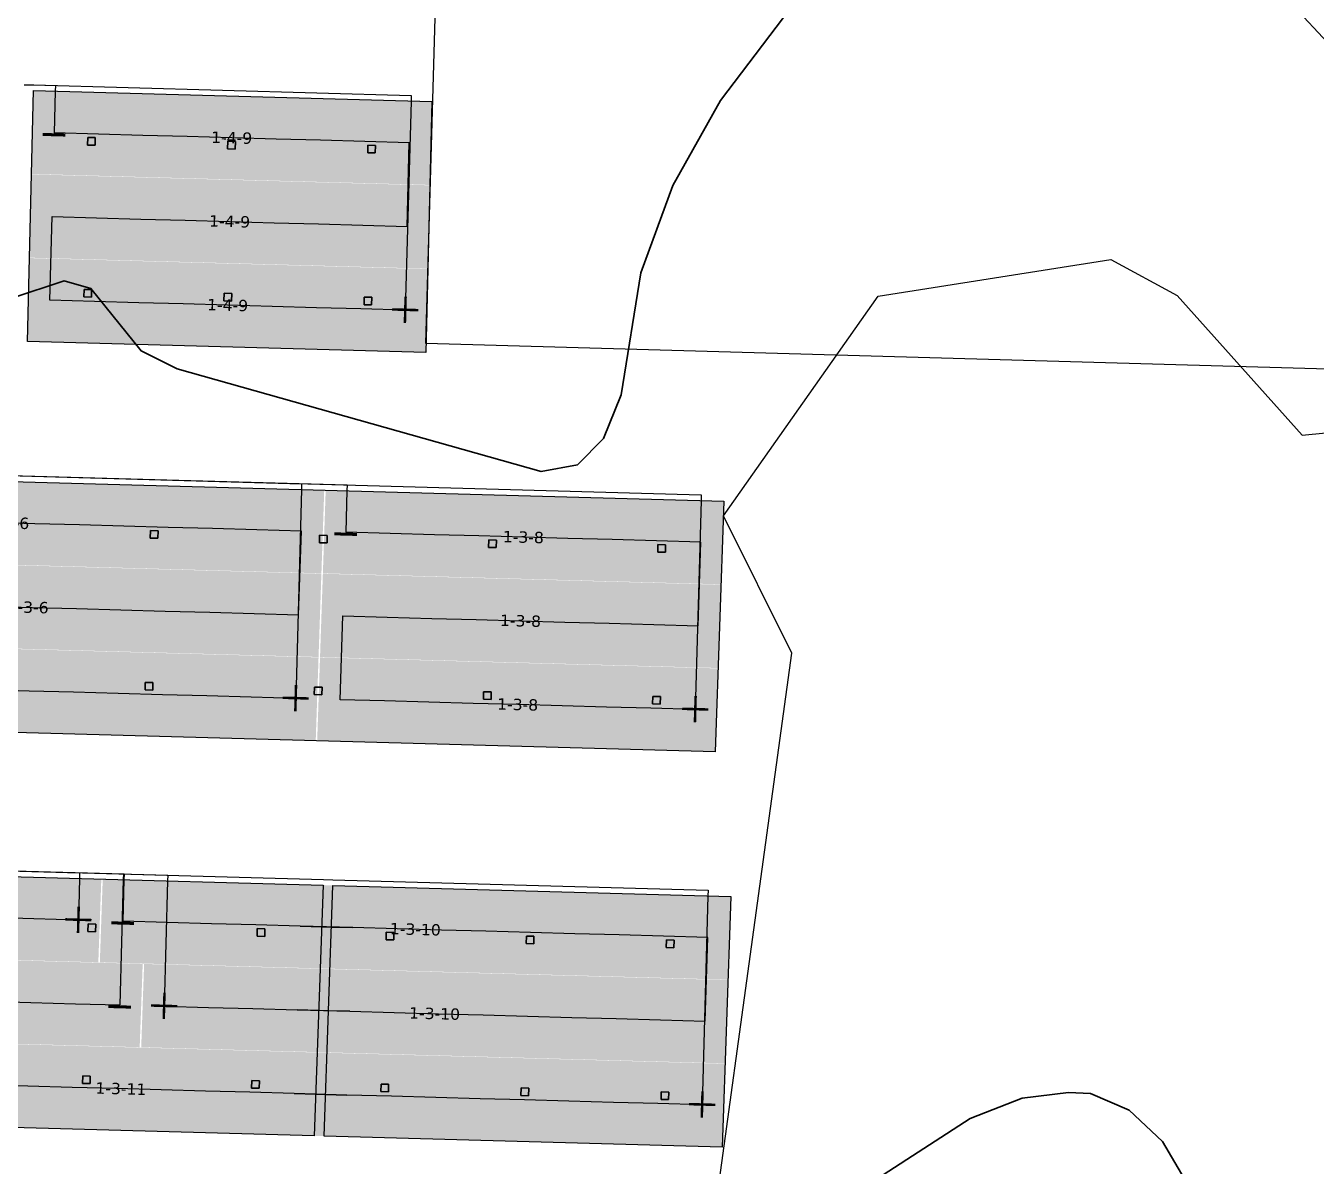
# Model space of a CAD drawing. Header units: metres. Extents: x 1477905 to 1478744, y 4202276 to 4202610.
# Drawn here: x 1478079.2 to 1478113.26, y 4202400.61 to 4202430.7 of the extents above; entities that cross this region are included whole.
import ezdxf

# ---------------------------------------------------------------- set-up
doc = ezdxf.new("R2010")
doc.units = ezdxf.units.M
doc.layers.add('Nouveau Terrain - CN - Courbes', color=22, linetype='Continuous', lineweight=0)
for name, color, linetype in [('PVcase DC Extensions', 170, 'Continuous'), ('PVcase Device Coloring', 7, 'Continuous'), ('PVcase Polarity Symbols', 7, 'Continuous'), ('PVcase Poles', 7, 'Continuous'), ('PVcase PV Modules (full frames)', 142, 'Continuous'), ('PVcase PV Modules (optimised)', 142, 'Continuous'), ('PVcase String Cables', 150, 'Continuous'), ('PVcase Stringing Numbers', 7, 'Continuous'), ('PVcase Strings', 92, 'Continuous')]:
    doc.layers.add(name, color=color, linetype=linetype)
doc.layers.add('PVcase Offsets', color=240, linetype='Continuous', plot=False)
doc.styles.get("Standard").update_dxf_attribs({"font": 'verdana.ttf'})
doc.styles.add('UBS-Style de texte', font='verdana.ttf')

# ---------------------------------------------------------------- blocks, each defined once
blk = doc.blocks.new('3P9@15DEG F FX ID2 PVBlock')
at = {"layer": 'PVcase PV Modules (optimised)', "color": 0}
blk.add_polyline3d([(0, 0, 1.773945735132677), (10.51400162759372, -0.2899892669678521, 1.773945735132681), (10.33147062642251, -6.907928142661405, 3.503197731902218e-15), (-0.182531001171211, -6.617938875693552, 0)], close=True, dxfattribs=at)
blk = doc.blocks.new('3P18@15DEG F FX ID2 PVBlock')
at = {"layer": 'PVcase PV Modules (optimised)', "color": 0}
blk.add_polyline3d([(0, 0, 1.773945735132677), (21.06698842950539, -0.5810537936249747, 1.773945735132684), (20.88445742833418, -7.198992669318526, 7.019385073192552e-15), (-0.182531001171211, -6.617938875693552, 0)], close=True, dxfattribs=at)

msp = doc.modelspace()

# ---------------------------------------------------------------- hatches: boundary and pattern name
at = {"layer": 'PVcase Device Coloring', "true_color": 0x18bf00, "transparency": 33554582}
for points in [[(1478079.40200078, 4202428.993416036), (1478079.348492184, 4202426.793676054), (1478089.861718439, 4202426.503708173), (1478089.915227034, 4202428.703448154)], [(1478079.348257292, 4202426.784019602), (1478079.294748696, 4202424.58427962), (1478089.807974951, 4202424.294311739), (1478089.861483546, 4202426.49405172)], [(1478079.294513803, 4202424.574623167), (1478079.241005208, 4202422.374883185), (1478089.754231463, 4202422.084915304), (1478089.807740058, 4202424.284655285)]]:
    msp.add_hatch(color=92, dxfattribs=at).paths.add_polyline_path(points, flags=0)
at = {"layer": 'PVcase Device Coloring', "true_color": 0x1eec00, "transparency": 33554582}
for points in [[(1478070.49209226, 4202418.910741718), (1478070.417332456, 4202416.711587871), (1478087.00051908, 4202416.254202919), (1478087.075278884, 4202418.453356765)], [(1478087.11425291, 4202418.452281814), (1478087.039493106, 4202416.253127968), (1478097.550488109, 4202415.963221626), (1478097.625247913, 4202418.162375472)], [(1478071.588602405, 4202416.669619854), (1478071.513842601, 4202414.470466007), (1478086.925431094, 4202414.045395193), (1478087.000190898, 4202416.244549039)], [(1478087.039164924, 4202416.243474088), (1478086.96440512, 4202414.044320242), (1478097.475400123, 4202413.7544139), (1478097.550159927, 4202415.953567746)], [(1478055.102260397, 4202414.913454965), (1478055.027500592, 4202412.714301119), (1478086.850343108, 4202411.836587466), (1478086.925102912, 4202414.035741312)], [(1478086.964076938, 4202414.034666361), (1478086.889317134, 4202411.835512515), (1478097.400312137, 4202411.545606174), (1478097.475071941, 4202413.74476002)], [(1478065.99353182, 4202408.606158717), (1478065.91422567, 4202406.407130264), (1478081.110837484, 4202405.987988774), (1478081.190143634, 4202408.187017227)], [(1478081.227506645, 4202408.185986707), (1478081.151236119, 4202405.986874528), (1478097.733931336, 4202405.52950313), (1478097.810201861, 4202407.728615309)], [(1478065.913877531, 4202406.397476934), (1478065.834571381, 4202404.198448481), (1478082.203150694, 4202403.746982667), (1478082.282456843, 4202405.94601112)], [(1478082.319819854, 4202405.9449806), (1478082.243549329, 4202403.745868421), (1478097.657325997, 4202403.320737255), (1478097.733596522, 4202405.519849434)], [(1478065.832620582, 4202404.188839355), (1478065.756350056, 4202401.989727177), (1478097.580720658, 4202401.111971378), (1478097.656991183, 4202403.311083557)]]:
    msp.add_hatch(color=3, dxfattribs=at).paths.add_polyline_path(points, flags=0)

# ---------------------------------------------------------------- linework, layer by layer
at = {"layer": 'Nouveau Terrain - CN - Courbes', "linetype": 'Continuous', "lineweight": 35}
for points in [[(1478078.824367723, 4202423.516406053, 81), (1478080.207088451, 4202423.977067111, 81), (1478080.915080081, 4202423.771288821, 81), (1478082.24007982, 4202422.124347439, 81), (1478083.1916784, 4202421.650971894, 81), (1478092.806295222, 4202418.943935838, 81), (1478093.758852568, 4202419.117276199, 81), (1478094.450086896, 4202419.812785664, 81), (1478094.912663583, 4202420.965193088, 81), (1478095.432537649, 4202424.187538235, 81), (1478096.278200877, 4202426.486447284, 81), (1478097.533947413, 4202428.731844072, 81), (1478099.199777257, 4202430.923728595, 81), (1478106.491443997, 4202439.230317779, 81), (1478108.065109956, 4202440.655689693, 81), (1478110.035366258, 4202441.330767407, 81), (1478113.060916472, 4202441.758529091, 81), (1478118.026277502, 4202441.852017677, 81)], [(1478072.759575653, 4202356.321380529, 80), (1478076.064746674, 4202380.308168492, 80), (1478076.405515939, 4202381.08313229, 80), (1478078.777487267, 4202383.337781845, 80), (1478083.669936653, 4202386.807678134, 80), (1478092.185811322, 4202392.114146891, 80), (1478097.056711035, 4202395.89032151, 80), (1478101.833551804, 4202400.381834346, 80), (1478104.129378942, 4202401.867545026, 80), (1478105.497170274, 4202402.403294289, 80), (1478106.725452952, 4202402.549279671, 80), (1478107.304717128, 4202402.524831392, 80), (1478108.323736828, 4202402.086170956, 80), (1478109.203247873, 4202401.257746642, 80), (1478113.089955006, 4202394.656081598, 80), (1478114.871404841, 4202391.113305584, 80)]]:
    msp.add_polyline3d(points, dxfattribs=at)
at = {"layer": 'PVcase DC Extensions'}
for points in [[(1478086.443827139, 4202406.94150618, 82.91870040268847), (1478087.010328053, 4202406.925881377, 82.90076774216172), (1478087.26175083, 4202406.918946825, 82.89392183923958), (1478087.828336592, 4202406.903319684, 82.87890960533815)], [(1478087.751731253, 4202404.694553808, 82.28693922818046), (1478087.185145491, 4202404.710180948, 82.30195146175454), (1478086.930673764, 4202404.717199596, 82.30888601417864), (1478086.36417285, 4202404.732824397, 82.32681867457893)], [(1478086.284518561, 4202402.524142615, 81.73493694672119), (1478086.851019475, 4202402.508517814, 81.71700428619555), (1478087.108540152, 4202402.501415073, 81.70998108451356), (1478087.675125913, 4202402.485787932, 81.6949688505645)]]:
    msp.add_polyline3d(points, dxfattribs=at)
at = {"layer": 'PVcase Offsets'}
msp.add_lwpolyline([(1478090.198081175, 4202437.668330153), (1478117.110553353, 4202436.901503992), (1478116.673129078, 4202421.549695151), (1478089.7606569, 4202422.316521311)], close=True, dxfattribs=at)
for points in [[(1478114.848808461, 4202428.89157272), (1478111.404099601, 4202432.578557471), (1478112.982184342, 4202435.04689908), (1478118.036706036, 4202434.71816761)], [(1478119.140016204, 4202388.646951248), (1478096.380217799, 4202392.049491156), (1478099.422250808, 4202414.145441581), (1478097.614544202, 4202417.774069561), (1478097.614544202, 4202417.774069561), (1478101.69537283, 4202423.568827), (1478107.839228885, 4202424.53780443), (1478109.593315654, 4202423.584218), (1478112.889210339, 4202419.90253344), (1478115.132061835, 4202420.11957525)]]:
    msp.add_lwpolyline(points, dxfattribs=at)
at = {"layer": 'PVcase Poles'}
for points in [[(1478080.8250586, 4202427.557635442, 80.23819557206343), (1478080.830572752, 4202427.757559414, 80.23819557206343), (1478080.830572752, 4202427.757559414, 83.44573677121254), (1478080.8250586, 4202427.557635442, 83.3921429801482), (1478080.8250586, 4202427.557635442, 80.23819557206343), (1478081.024982571, 4202427.55212129, 80.23819557206343), (1478081.024982571, 4202427.55212129, 83.39457205201802), (1478080.8250586, 4202427.557635442, 83.3921429801482), (1478081.024982571, 4202427.55212129, 83.39457205201802), (1478081.030496723, 4202427.752045262, 83.44816584308238), (1478081.030496723, 4202427.752045262, 80.23819557206343), (1478081.024982571, 4202427.55212129, 80.23819557206343), (1478081.030496723, 4202427.752045262, 80.23819557206343), (1478080.830572752, 4202427.757559414, 80.23819557206343), (1478081.030496723, 4202427.752045262, 80.23819557206343), (1478081.030496723, 4202427.752045262, 83.44816584308238), (1478080.830572752, 4202427.757559414, 83.44573677121254)], [(1478084.524378848, 4202427.45560358, 80.37247169342936), (1478084.529893, 4202427.655527552, 80.37247169342936), (1478084.529893, 4202427.655527552, 83.49068343177153), (1478084.524378848, 4202427.45560358, 83.43708964070719), (1478084.524378848, 4202427.45560358, 80.37247169342936), (1478084.724302819, 4202427.450089428, 80.37247169342936), (1478084.724302819, 4202427.450089428, 83.43951871257701), (1478084.524378848, 4202427.45560358, 83.43708964070719), (1478084.724302819, 4202427.450089428, 83.43951871257701), (1478084.729816971, 4202427.650013399, 83.49311250364137), (1478084.729816971, 4202427.650013399, 80.37247169342936), (1478084.724302819, 4202427.450089428, 80.37247169342936), (1478084.729816971, 4202427.650013399, 80.37247169342936), (1478084.529893, 4202427.655527552, 80.37247169342936), (1478084.729816971, 4202427.650013399, 80.37247169342936), (1478084.729816971, 4202427.650013399, 83.49311250364137), (1478084.529893, 4202427.655527552, 83.49068343177153)], [(1478088.223699096, 4202427.353571718, 80.5332033048444), (1478088.229213248, 4202427.553495689, 80.5332033048444), (1478088.229213248, 4202427.553495689, 83.53563009232597), (1478088.223699096, 4202427.353571718, 83.48203630126163), (1478088.223699096, 4202427.353571718, 80.5332033048444), (1478088.423623067, 4202427.348057565, 80.5332033048444), (1478088.423623067, 4202427.348057565, 83.48446537313147), (1478088.223699096, 4202427.353571718, 83.48203630126163), (1478088.423623067, 4202427.348057565, 83.48446537313147), (1478088.429137219, 4202427.547981537, 83.53805916419581), (1478088.429137219, 4202427.547981537, 80.5332033048444), (1478088.423623067, 4202427.348057565, 80.5332033048444), (1478088.429137219, 4202427.547981537, 80.5332033048444), (1478088.229213248, 4202427.553495689, 80.5332033048444), (1478088.429137219, 4202427.547981537, 80.5332033048444), (1478088.429137219, 4202427.547981537, 83.53805916419581), (1478088.229213248, 4202427.553495689, 83.53563009232597)], [(1478080.727519507, 4202423.547800347, 80.0100343547568), (1478080.733033659, 4202423.747724319, 80.0100343547568), (1478080.733033659, 4202423.747724319, 82.37107181917713), (1478080.727519507, 4202423.547800347, 82.31747802811279), (1478080.727519507, 4202423.547800347, 80.0100343547568), (1478080.927443478, 4202423.542286195, 80.0100343547568), (1478080.927443478, 4202423.542286195, 82.31990709998261), (1478080.727519507, 4202423.547800347, 82.31747802811279), (1478080.927443478, 4202423.542286195, 82.31990709998261), (1478080.93295763, 4202423.742210167, 82.37350089104696), (1478080.93295763, 4202423.742210167, 80.0100343547568), (1478080.927443478, 4202423.542286195, 80.0100343547568), (1478080.93295763, 4202423.742210167, 80.0100343547568), (1478080.733033659, 4202423.747724319, 80.0100343547568), (1478080.93295763, 4202423.742210167, 80.0100343547568), (1478080.93295763, 4202423.742210167, 82.37350089104696), (1478080.733033659, 4202423.747724319, 82.37107181917713)], [(1478084.426839755, 4202423.445768485, 80.14019033411286), (1478084.432353907, 4202423.645692457, 80.14019033411286), (1478084.432353907, 4202423.645692457, 82.41601847973612), (1478084.426839755, 4202423.445768485, 82.36242468867178), (1478084.426839755, 4202423.445768485, 80.14019033411286), (1478084.626763726, 4202423.440254332, 80.14019033411286), (1478084.626763726, 4202423.440254332, 82.3648537605416), (1478084.426839755, 4202423.445768485, 82.36242468867178), (1478084.626763726, 4202423.440254332, 82.3648537605416), (1478084.632277878, 4202423.640178304, 82.41844755160595), (1478084.632277878, 4202423.640178304, 80.14019033411286), (1478084.626763726, 4202423.440254332, 80.14019033411286), (1478084.632277878, 4202423.640178304, 80.14019033411286), (1478084.432353907, 4202423.645692457, 80.14019033411286), (1478084.632277878, 4202423.640178304, 80.14019033411286), (1478084.632277878, 4202423.640178304, 82.41844755160595), (1478084.432353907, 4202423.645692457, 82.41601847973612)], [(1478088.126160003, 4202423.343736622, 80.25024846974486), (1478088.131674155, 4202423.543660594, 80.25024846974486), (1478088.131674155, 4202423.543660594, 82.46096514029057), (1478088.126160003, 4202423.343736622, 82.40737134922622), (1478088.126160003, 4202423.343736622, 80.25024846974486), (1478088.326083974, 4202423.33822247, 80.25024846974486), (1478088.326083974, 4202423.33822247, 82.40980042109605), (1478088.126160003, 4202423.343736622, 82.40737134922622), (1478088.326083974, 4202423.33822247, 82.40980042109605), (1478088.331598126, 4202423.538146442, 82.4633942121604), (1478088.331598126, 4202423.538146442, 80.25024846974486), (1478088.326083974, 4202423.33822247, 80.25024846974486), (1478088.331598126, 4202423.538146442, 80.25024846974486), (1478088.131674155, 4202423.543660594, 80.25024846974486), (1478088.331598126, 4202423.538146442, 80.25024846974486), (1478088.331598126, 4202423.538146442, 82.4633942121604), (1478088.131674155, 4202423.543660594, 82.46096514029057)], [(1478082.482490126, 4202417.183500718, 79.94099136880924), (1478082.488004278, 4202417.38342469, 79.94099136880924), (1478082.488004278, 4202417.38342469, 83.25630995305607), (1478082.482490126, 4202417.183500718, 83.20270478521695), (1478082.482490126, 4202417.183500718, 79.94099136880924), (1478082.682414097, 4202417.177986566, 79.94099136880924), (1478082.682414097, 4202417.177986566, 83.19792075660013), (1478082.482490126, 4202417.183500718, 83.20270478521695), (1478082.682414097, 4202417.177986566, 83.19792075660013), (1478082.687928249, 4202417.377910538, 83.25152592443926), (1478082.687928249, 4202417.377910538, 79.94099136880924), (1478082.682414097, 4202417.177986566, 79.94099136880924), (1478082.687928249, 4202417.377910538, 79.94099136880924), (1478082.488004278, 4202417.38342469, 79.94099136880924), (1478082.687928249, 4202417.377910538, 79.94099136880924), (1478082.687928249, 4202417.377910538, 83.25152592443926), (1478082.488004278, 4202417.38342469, 83.25630995305607)], [(1478086.948513768, 4202417.06032222, 79.85435897429747), (1478086.95402792, 4202417.260246192, 79.85435897429747), (1478086.95402792, 4202417.260246192, 83.14944140330198), (1478086.948513768, 4202417.06032222, 83.09583623546285), (1478086.948513768, 4202417.06032222, 79.85435897429747), (1478087.148437738, 4202417.054808068, 79.85435897429747), (1478087.148437738, 4202417.054808068, 83.09105220684603), (1478086.948513768, 4202417.06032222, 83.09583623546285), (1478087.148437738, 4202417.054808068, 83.09105220684603), (1478087.153951891, 4202417.25473204, 83.14465737468515), (1478087.153951891, 4202417.25473204, 79.85435897429747), (1478087.148437738, 4202417.054808068, 79.85435897429747), (1478087.153951891, 4202417.25473204, 79.85435897429747), (1478086.95402792, 4202417.260246192, 79.85435897429747), (1478087.153951891, 4202417.25473204, 79.85435897429747), (1478087.153951891, 4202417.25473204, 83.14465737468515), (1478086.95402792, 4202417.260246192, 83.14944140330198)], [(1478091.41453741, 4202416.937143723, 79.8214484143682), (1478091.420051562, 4202417.137067695, 79.8214484143682), (1478091.420051562, 4202417.137067695, 83.04257285379417), (1478091.41453741, 4202416.937143723, 82.98896768595505), (1478091.41453741, 4202416.937143723, 79.8214484143682), (1478091.614461381, 4202416.931629571, 79.8214484143682), (1478091.614461381, 4202416.931629571, 82.98418365733822), (1478091.41453741, 4202416.937143723, 82.98896768595505), (1478091.614461381, 4202416.931629571, 82.98418365733822), (1478091.619975533, 4202417.131553543, 83.03778882517734), (1478091.619975533, 4202417.131553543, 79.8214484143682), (1478091.614461381, 4202416.931629571, 79.8214484143682), (1478091.619975533, 4202417.131553543, 79.8214484143682), (1478091.420051562, 4202417.137067695, 79.8214484143682), (1478091.619975533, 4202417.131553543, 79.8214484143682), (1478091.619975533, 4202417.131553543, 83.03778882517734), (1478091.420051562, 4202417.137067695, 83.04257285379417)], [(1478095.880561052, 4202416.813965226, 79.74179183246403), (1478095.886075204, 4202417.013889197, 79.74179183246403), (1478095.886075204, 4202417.013889197, 82.93570430403622), (1478095.880561052, 4202416.813965226, 82.8820991361971), (1478095.880561052, 4202416.813965226, 79.74179183246403), (1478096.080485023, 4202416.808451073, 79.74179183246403), (1478096.080485023, 4202416.808451073, 82.87731510758027), (1478095.880561052, 4202416.813965226, 82.8820991361971), (1478096.080485023, 4202416.808451073, 82.87731510758027), (1478096.085999175, 4202417.008375045, 82.93092027541941), (1478096.085999175, 4202417.008375045, 79.74179183246403), (1478096.080485023, 4202416.808451073, 79.74179183246403), (1478096.085999175, 4202417.008375045, 79.74179183246403), (1478095.886075204, 4202417.013889197, 79.74179183246403), (1478096.085999175, 4202417.008375045, 79.74179183246403), (1478096.085999175, 4202417.008375045, 82.93092027541941), (1478095.886075204, 4202417.013889197, 82.93570430403622)], [(1478082.346212889, 4202413.17473407, 79.82700095533932), (1478082.351727041, 4202413.374658042, 79.82700095533932), (1478082.351727041, 4202413.374658042, 82.18187308034473), (1478082.346212889, 4202413.17473407, 82.1282679125056), (1478082.346212889, 4202413.17473407, 79.82700095533932), (1478082.546136859, 4202413.169219918, 79.82700095533932), (1478082.546136859, 4202413.169219918, 82.12348388388878), (1478082.346212889, 4202413.17473407, 82.1282679125056), (1478082.546136859, 4202413.169219918, 82.12348388388878), (1478082.551651012, 4202413.369143889, 82.1770890517279), (1478082.551651012, 4202413.369143889, 79.82700095533932), (1478082.546136859, 4202413.169219918, 79.82700095533932), (1478082.551651012, 4202413.369143889, 79.82700095533932), (1478082.351727041, 4202413.374658042, 79.82700095533932), (1478082.551651012, 4202413.369143889, 79.82700095533932), (1478082.551651012, 4202413.369143889, 82.1770890517279), (1478082.351727041, 4202413.374658042, 82.18187308034473)], [(1478086.812236531, 4202413.051555572, 79.73196351224158), (1478086.817750683, 4202413.251479544, 79.73196351224158), (1478086.817750683, 4202413.251479544, 82.07500453058678), (1478086.812236531, 4202413.051555572, 82.02139936274766), (1478086.812236531, 4202413.051555572, 79.73196351224158), (1478087.012160501, 4202413.04604142, 79.73196351224158), (1478087.012160501, 4202413.04604142, 82.01661533413083), (1478086.812236531, 4202413.051555572, 82.02139936274766), (1478087.012160501, 4202413.04604142, 82.01661533413083), (1478087.017674654, 4202413.245965391, 82.07022050196997), (1478087.017674654, 4202413.245965391, 79.73196351224158), (1478087.012160501, 4202413.04604142, 79.73196351224158), (1478087.017674654, 4202413.245965391, 79.73196351224158), (1478086.817750683, 4202413.251479544, 79.73196351224158), (1478087.017674654, 4202413.245965391, 79.73196351224158), (1478087.017674654, 4202413.245965391, 82.07022050196997), (1478086.817750683, 4202413.251479544, 82.07500453058678)], [(1478091.278260173, 4202412.928377075, 79.63692606915653), (1478091.283774325, 4202413.128301047, 79.63692606915653), (1478091.283774325, 4202413.128301047, 81.96813598108282), (1478091.278260173, 4202412.928377075, 81.91453081324369), (1478091.278260173, 4202412.928377075, 79.63692606915653), (1478091.478184143, 4202412.922862923, 79.63692606915653), (1478091.478184143, 4202412.922862923, 81.90974678462688), (1478091.278260173, 4202412.928377075, 81.91453081324369), (1478091.478184143, 4202412.922862923, 81.90974678462688), (1478091.483698296, 4202413.122786894, 81.963351952466), (1478091.483698296, 4202413.122786894, 79.63692606915653), (1478091.478184143, 4202412.922862923, 79.63692606915653), (1478091.483698296, 4202413.122786894, 79.63692606915653), (1478091.283774325, 4202413.128301047, 79.63692606915653), (1478091.483698296, 4202413.122786894, 79.63692606915653), (1478091.483698296, 4202413.122786894, 81.963351952466), (1478091.283774325, 4202413.128301047, 81.96813598108282)], [(1478095.744283815, 4202412.805198577, 79.52240573704078), (1478095.749797967, 4202413.005122549, 79.52240573704078), (1478095.749797967, 4202413.005122549, 81.86126743132102), (1478095.744283815, 4202412.805198577, 81.8076622634819), (1478095.744283815, 4202412.805198577, 79.52240573704078), (1478095.944207786, 4202412.799684425, 79.52240573704078), (1478095.944207786, 4202412.799684425, 81.80287823486508), (1478095.744283815, 4202412.805198577, 81.8076622634819), (1478095.944207786, 4202412.799684425, 81.80287823486508), (1478095.949721938, 4202412.999608397, 81.85648340270421), (1478095.949721938, 4202412.999608397, 79.52240573704078), (1478095.944207786, 4202412.799684425, 79.52240573704078), (1478095.949721938, 4202412.999608397, 79.52240573704078), (1478095.749797967, 4202413.005122549, 79.52240573704078), (1478095.949721938, 4202412.999608397, 79.52240573704078), (1478095.949721938, 4202412.999608397, 81.85648340270421), (1478095.749797967, 4202413.005122549, 81.86126743132102)], [(1478080.837892773, 4202406.800201857, 79.74137931691469), (1478080.843406925, 4202407.000125829, 79.74137931691469), (1478080.843406925, 4202407.000125829, 83.07021362421482), (1478080.837892773, 4202406.800201857, 83.01659696286637), (1478080.837892773, 4202406.800201857, 79.74137931691469), (1478081.037816744, 4202406.794687705, 79.74137931691469), (1478081.037816744, 4202406.794687705, 83.01026834348806), (1478080.837892773, 4202406.800201857, 83.01659696286637), (1478081.037816744, 4202406.794687705, 83.01026834348806), (1478081.043330896, 4202406.994611677, 83.06388500483651), (1478081.043330896, 4202406.994611677, 79.74137931691469), (1478081.037816744, 4202406.794687705, 79.74137931691469), (1478081.043330896, 4202406.994611677, 79.74137931691469), (1478080.843406925, 4202407.000125829, 79.74137931691469), (1478081.043330896, 4202406.994611677, 79.74137931691469), (1478081.043330896, 4202406.994611677, 83.06388500483651), (1478080.843406925, 4202407.000125829, 83.07021362421482)], [(1478085.302959058, 4202406.677049765, 79.61955916263061), (1478085.30847321, 4202406.876973737, 79.61955916263061), (1478085.30847321, 4202406.876973737, 82.92887136904532), (1478085.302959058, 4202406.677049765, 82.87525470769688), (1478085.302959058, 4202406.677049765, 79.61955916263061), (1478085.502883029, 4202406.671535613, 79.61955916263061), (1478085.502883029, 4202406.671535613, 82.86892608831857), (1478085.302959058, 4202406.677049765, 82.87525470769688), (1478085.502883029, 4202406.671535613, 82.86892608831857), (1478085.508397181, 4202406.871459585, 82.92254274966702), (1478085.508397181, 4202406.871459585, 79.61955916263061), (1478085.502883029, 4202406.671535613, 79.61955916263061), (1478085.508397181, 4202406.871459585, 79.61955916263061), (1478085.30847321, 4202406.876973737, 79.61955916263061), (1478085.508397181, 4202406.871459585, 79.61955916263061), (1478085.508397181, 4202406.871459585, 82.92254274966702), (1478085.30847321, 4202406.876973737, 82.92887136904532)], [(1478088.709106255, 4202406.583103981, 79.52662943872159), (1478088.714620407, 4202406.783027953, 79.52662943872159), (1478088.714620407, 4202406.783027953, 82.82967532881784), (1478088.709106255, 4202406.583103981, 82.77606669671674), (1478088.709106255, 4202406.583103981, 79.52662943872159), (1478088.909030226, 4202406.577589829, 79.52662943872159), (1478088.909030226, 4202406.577589829, 82.77076951906432), (1478088.709106255, 4202406.583103981, 82.77606669671674), (1478088.909030226, 4202406.577589829, 82.77076951906432), (1478088.914544378, 4202406.7775138, 82.82437815116543), (1478088.914544378, 4202406.7775138, 79.52662943872159), (1478088.909030226, 4202406.577589829, 79.52662943872159), (1478088.914544378, 4202406.7775138, 79.52662943872159), (1478088.714620407, 4202406.783027953, 79.52662943872159), (1478088.914544378, 4202406.7775138, 79.52662943872159), (1478088.914544378, 4202406.7775138, 82.82437815116543), (1478088.714620407, 4202406.783027953, 82.82967532881784)], [(1478092.407402382, 4202406.481100365, 79.42572903185652), (1478092.412916534, 4202406.681024336, 79.42572903185652), (1478092.412916534, 4202406.681024336, 82.73168542071244), (1478092.407402382, 4202406.481100365, 82.67807678861132), (1478092.407402382, 4202406.481100365, 79.42572903185652), (1478092.607326352, 4202406.475586212, 79.42572903185652), (1478092.607326352, 4202406.475586212, 82.67277961095891), (1478092.407402382, 4202406.481100365, 82.67807678861132), (1478092.607326352, 4202406.475586212, 82.67277961095891), (1478092.612840505, 4202406.675510184, 82.72638824306001), (1478092.612840505, 4202406.675510184, 79.42572903185652), (1478092.607326352, 4202406.475586212, 79.42572903185652), (1478092.612840505, 4202406.675510184, 79.42572903185652), (1478092.412916534, 4202406.681024336, 79.42572903185652), (1478092.612840505, 4202406.675510184, 79.42572903185652), (1478092.612840505, 4202406.675510184, 82.72638824306001), (1478092.412916534, 4202406.681024336, 82.73168542071244)], [(1478096.105698508, 4202406.379096749, 79.3293285916003), (1478096.111212661, 4202406.579020721, 79.3293285916003), (1478096.111212661, 4202406.579020721, 82.63369551285723), (1478096.105698508, 4202406.379096749, 82.58008688075613), (1478096.105698508, 4202406.379096749, 79.3293285916003), (1478096.305622479, 4202406.373582597, 79.3293285916003), (1478096.305622479, 4202406.373582597, 82.5747897031037), (1478096.105698508, 4202406.379096749, 82.58008688075613), (1478096.305622479, 4202406.373582597, 82.5747897031037), (1478096.311136631, 4202406.573506569, 82.62839833520482), (1478096.311136631, 4202406.573506569, 79.3293285916003), (1478096.305622479, 4202406.373582597, 79.3293285916003), (1478096.311136631, 4202406.573506569, 79.3293285916003), (1478096.111212661, 4202406.579020721, 79.3293285916003), (1478096.311136631, 4202406.573506569, 79.3293285916003), (1478096.311136631, 4202406.573506569, 82.62839833520482), (1478096.111212661, 4202406.579020721, 82.63369551285723)], [(1478080.693328149, 4202402.791663785, 79.62565841098383), (1478080.698842301, 4202402.991587757, 79.62565841098383), (1478080.698842301, 4202402.991587757, 81.99600707264025), (1478080.693328149, 4202402.791663785, 81.94239041129181), (1478080.693328149, 4202402.791663785, 79.62565841098383), (1478080.89325212, 4202402.786149633, 79.62565841098383), (1478080.89325212, 4202402.786149633, 81.93606179191349), (1478080.693328149, 4202402.791663785, 81.94239041129181), (1478080.89325212, 4202402.786149633, 81.93606179191349), (1478080.898766272, 4202402.986073605, 81.98967845326193), (1478080.898766272, 4202402.986073605, 79.62565841098383), (1478080.89325212, 4202402.786149633, 79.62565841098383), (1478080.898766272, 4202402.986073605, 79.62565841098383), (1478080.698842301, 4202402.991587757, 79.62565841098383), (1478080.898766272, 4202402.986073605, 79.62565841098383), (1478080.898766272, 4202402.986073605, 81.98967845326193), (1478080.698842301, 4202402.991587757, 81.99600707264025)], [(1478085.158394434, 4202402.668511693, 79.50383825668742), (1478085.163908587, 4202402.868435665, 79.50383825668742), (1478085.163908587, 4202402.868435665, 81.85466481745948), (1478085.158394434, 4202402.668511693, 81.80104815611102), (1478085.158394434, 4202402.668511693, 79.50383825668742), (1478085.358318405, 4202402.662997541, 79.50383825668742), (1478085.358318405, 4202402.662997541, 81.79471953673271), (1478085.158394434, 4202402.668511693, 81.80104815611102), (1478085.358318405, 4202402.662997541, 81.79471953673271), (1478085.363832558, 4202402.862921513, 81.84833619808116), (1478085.363832558, 4202402.862921513, 79.50383825668742), (1478085.358318405, 4202402.662997541, 79.50383825668742), (1478085.363832558, 4202402.862921513, 79.50383825668742), (1478085.163908587, 4202402.868435665, 79.50383825668742), (1478085.363832558, 4202402.862921513, 79.50383825668742), (1478085.363832558, 4202402.862921513, 81.84833619808116), (1478085.163908587, 4202402.868435665, 81.85466481745948)], [(1478088.570075173, 4202402.574413287, 79.41075756146174), (1478088.575589325, 4202402.774337258, 79.41075756146174), (1478088.575589325, 4202402.774337258, 81.75530788737261), (1478088.570075173, 4202402.574413287, 81.7016992552715), (1478088.570075173, 4202402.574413287, 79.41075756146174), (1478088.769999144, 4202402.568899134, 79.41075756146174), (1478088.769999144, 4202402.568899134, 81.69640207761908), (1478088.570075173, 4202402.574413287, 81.7016992552715), (1478088.769999144, 4202402.568899134, 81.69640207761908), (1478088.775513296, 4202402.768823106, 81.7500107097202), (1478088.775513296, 4202402.768823106, 79.41075756146174), (1478088.769999144, 4202402.568899134, 79.41075756146174), (1478088.775513296, 4202402.768823106, 79.41075756146174), (1478088.575589325, 4202402.774337258, 79.41075756146174), (1478088.775513296, 4202402.768823106, 79.41075756146174), (1478088.775513296, 4202402.768823106, 81.7500107097202), (1478088.575589325, 4202402.774337258, 81.75530788737261)], [(1478092.2683713, 4202402.472409671, 79.30985715462444), (1478092.273885452, 4202402.672333643, 79.30985715462444), (1478092.273885452, 4202402.672333643, 81.65731797951742), (1478092.2683713, 4202402.472409671, 81.60370934741631), (1478092.2683713, 4202402.472409671, 79.30985715462444), (1478092.46829527, 4202402.466895519, 79.30985715462444), (1478092.46829527, 4202402.466895519, 81.59841216976389), (1478092.2683713, 4202402.472409671, 81.60370934741631), (1478092.46829527, 4202402.466895519, 81.59841216976389), (1478092.473809423, 4202402.66681949, 81.652020801865), (1478092.473809423, 4202402.66681949, 79.30985715462444), (1478092.46829527, 4202402.466895519, 79.30985715462444), (1478092.473809423, 4202402.66681949, 79.30985715462444), (1478092.273885452, 4202402.672333643, 79.30985715462444), (1478092.473809423, 4202402.66681949, 79.30985715462444), (1478092.473809423, 4202402.66681949, 81.652020801865), (1478092.273885452, 4202402.672333643, 81.65731797951742)], [(1478095.966667426, 4202402.370406055, 79.2162471166132), (1478095.972181579, 4202402.570330027, 79.2162471166132), (1478095.972181579, 4202402.570330027, 81.559328071412), (1478095.966667426, 4202402.370406055, 81.5057194393109), (1478095.966667426, 4202402.370406055, 79.2162471166132), (1478096.166591397, 4202402.364891903, 79.2162471166132), (1478096.166591397, 4202402.364891903, 81.50042226165847), (1478095.966667426, 4202402.370406055, 81.5057194393109), (1478096.166591397, 4202402.364891903, 81.50042226165847), (1478096.172105549, 4202402.564815874, 81.55403089375959), (1478096.172105549, 4202402.564815874, 79.2162471166132), (1478096.166591397, 4202402.364891903, 79.2162471166132), (1478096.172105549, 4202402.564815874, 79.2162471166132), (1478095.972181579, 4202402.570330027, 79.2162471166132), (1478096.172105549, 4202402.564815874, 79.2162471166132), (1478096.172105549, 4202402.564815874, 81.55403089375959), (1478095.972181579, 4202402.570330027, 81.559328071412)]]:
    msp.add_polyline3d(points, dxfattribs=at)
at = {"layer": 'PVcase String Cables'}
for points in [[(1478037.195410902, 4202430.307583422, 84.62681235578178), (1478057.834999726, 4202429.73831785, 84.26303790116637), (1478058.096186516, 4202429.731113994, 84.25641410652175), (1478070.096960654, 4202429.400117693, 83.97016616530111), (1478070.096960654, 4202429.400117693, 80.45913018319602), (1478070.503826369, 4202426.806790651, 80.40536453208283), (1478070.910692085, 4202424.213463609, 80.37458157593808), (1478071.3175578, 4202421.620136567, 80.33833638479217), (1478071.724423515, 4202419.026809526, 80.30355624407568), (1478071.724423515, 4202419.026809526, 83.83927892767538), (1478076.319515022, 4202418.900071177, 83.72472046618347), (1478076.569380263, 4202418.893179582, 83.71940803755211), (1478097.027403214, 4202418.328921818, 83.22986310532552), (1478097.0232676, 4202418.178978842, 83.22984011489555), (1478096.871069661, 4202412.660811248, 81.75026616703495)], [(1478037.195410902, 4202430.307583422, 84.62681235578178), (1478057.834999726, 4202429.73831785, 84.26303790116637), (1478058.096186516, 4202429.731113994, 84.25641410652175), (1478070.096960654, 4202429.400117693, 83.97016616530111), (1478070.096960654, 4202429.400117693, 80.45913018319602), (1478070.503826369, 4202426.806790651, 80.40536453208283), (1478070.910692085, 4202424.21346361, 80.37458157594686), (1478071.3175578, 4202421.620136568, 80.33833638480077), (1478071.724423515, 4202419.026809527, 80.30355624408409), (1478071.724423515, 4202419.026809527, 83.83927892767618), (1478076.319515022, 4202418.900071177, 83.72472046618347), (1478076.569380263, 4202418.893179582, 83.71940803754654), (1478087.677964062, 4202418.586790998, 83.45358807459819), (1478087.673828448, 4202418.436848024, 83.45356508417048), (1478087.643495386, 4202417.337076739, 83.15868586681796)], [(1478037.195410902, 4202430.307583422, 84.62681235578178), (1478057.834999726, 4202429.73831785, 84.26303790116637), (1478058.096186516, 4202429.731113994, 84.25641410652175), (1478070.096960654, 4202429.400117693, 83.97016616530111), (1478070.096960654, 4202429.400117693, 80.45913018319602), (1478070.503826369, 4202426.806790651, 80.40536453208283), (1478070.910692085, 4202424.21346361, 80.37458157594686), (1478071.3175578, 4202421.620136568, 80.33833638479578), (1478071.724423516, 4202419.026809527, 80.3035562440792), (1478071.724423516, 4202419.026809527, 83.83927892767036), (1478076.319515022, 4202418.900071176, 83.72472046618269), (1478076.569380263, 4202418.893179582, 83.71940803755211), (1478086.477434185, 4202418.619903106, 83.48231584162639), (1478086.473298571, 4202418.469960134, 83.4822928512002), (1478086.321100633, 4202412.951792541, 82.00271890332817)], [(1478037.195410902, 4202430.307583422, 84.62681235578178), (1478057.834999726, 4202429.738317851, 84.2630379011669), (1478058.096186516, 4202429.731113994, 84.2564141065225), (1478070.096960653, 4202429.400117693, 83.97016616530742), (1478070.096960653, 4202429.400117693, 80.45913018322143), (1478070.505800702, 4202426.794206423, 80.40522135209706), (1478070.914640751, 4202424.188295152, 80.37425780099109), (1478071.323480799, 4202421.582383881, 80.33786063993428), (1478071.732320848, 4202418.976472611, 80.30293564212072), (1478072.141160897, 4202416.37056134, 80.2697078348545), (1478072.550000945, 4202413.764650069, 80.2385277956706), (1478072.958840994, 4202411.158738798, 80.20831734043651), (1478073.367681043, 4202408.552827528, 80.1621545010074), (1478073.367681043, 4202408.552827528, 83.62870128842684), (1478080.618458321, 4202408.352842058, 83.39917698857545), (1478080.614322707, 4202408.202899083, 83.39913676465765), (1478080.583989645, 4202407.103127801, 83.10419432261571)], [(1478037.195410902, 4202430.307583422, 84.62681235578178), (1478057.834999726, 4202429.738317851, 84.2630379011669), (1478058.096186516, 4202429.731113994, 84.2564141065225), (1478070.096960653, 4202429.400117693, 83.97016616530742), (1478070.096960653, 4202429.400117693, 80.45913018322143), (1478070.505800702, 4202426.794206423, 80.40522135209706), (1478070.914640751, 4202424.188295152, 80.37425780099618), (1478071.323480799, 4202421.582383881, 80.33786063993927), (1478071.732320848, 4202418.976472611, 80.30293564212072), (1478072.141160897, 4202416.370561341, 80.26970783486227), (1478072.550000945, 4202413.76465007, 80.23852779567825), (1478072.958840994, 4202411.158738799, 80.20831734044827), (1478073.367681042, 4202408.552827529, 80.16215450102978), (1478073.367681042, 4202408.552827529, 83.62870128843527), (1478081.771703969, 4202408.321034106, 83.36267084727292), (1478081.767568355, 4202408.171091132, 83.36263062335507), (1478081.676302855, 4202404.862121694, 82.47521381031794)], [(1478037.195410902, 4202430.307583422, 84.62681235578178), (1478057.834999726, 4202429.738317851, 84.2630379011669), (1478058.096186516, 4202429.731113994, 84.2564141065225), (1478070.096960653, 4202429.400117693, 83.97016616530742), (1478070.096960653, 4202429.400117693, 80.45913018322143), (1478070.505800702, 4202426.794206423, 80.40522135209706), (1478070.914640751, 4202424.188295152, 80.37425780099618), (1478071.323480799, 4202421.582383881, 80.33786063993927), (1478071.732320848, 4202418.976472611, 80.30293564212072), (1478072.141160897, 4202416.370561341, 80.26970783486227), (1478072.550000945, 4202413.76465007, 80.23852779567825), (1478072.958840994, 4202411.158738799, 80.20831734044827), (1478073.367681042, 4202408.552827529, 80.16215450102978), (1478073.367681042, 4202408.552827529, 83.62870128843527), (1478082.943671468, 4202408.288709783, 83.32557206334266), (1478082.939535854, 4202408.138766808, 83.3255318394238), (1478082.848270353, 4202404.829797369, 82.43811502638667)], [(1478037.195410902, 4202430.307583422, 84.62681235578178), (1478057.834999726, 4202429.738317851, 84.2630379011669), (1478058.096186516, 4202429.731113994, 84.2564141065225), (1478070.096960653, 4202429.400117693, 83.97016616530742), (1478070.096960653, 4202429.400117693, 80.45913018322143), (1478070.505800702, 4202426.794206423, 80.40522135209706), (1478070.914640751, 4202424.188295152, 80.37425780099618), (1478071.323480799, 4202421.582383881, 80.33786063993927), (1478071.732320848, 4202418.976472611, 80.30293564212563), (1478072.141160896, 4202416.370561339, 80.26970783485159), (1478072.550000945, 4202413.764650068, 80.23852779566776), (1478072.958840993, 4202411.158738798, 80.20831734043831), (1478073.367681042, 4202408.552827527, 80.16215450101087), (1478073.367681042, 4202408.552827527, 83.6287012884405), (1478081.79042582, 4202408.320517735, 83.36207820463767), (1478081.786290206, 4202408.17057476, 83.36203798071982), (1478081.755957144, 4202407.070803476, 83.06709553846898)], [(1478037.195410902, 4202430.307583422, 84.62681235578178), (1478057.834999726, 4202429.738317851, 84.2630379011669), (1478058.096186516, 4202429.731113994, 84.2564141065225), (1478070.096960653, 4202429.400117693, 83.97016616530742), (1478070.096960653, 4202429.400117693, 80.45913018322143), (1478070.505800702, 4202426.794206423, 80.40522135209706), (1478070.914640751, 4202424.188295152, 80.37425780099618), (1478071.323480799, 4202421.582383881, 80.33786063993927), (1478071.732320848, 4202418.976472611, 80.30293564212563), (1478072.141160896, 4202416.370561339, 80.26970783485159), (1478072.550000945, 4202413.764650068, 80.23852779566776), (1478072.958840993, 4202411.158738798, 80.20831734043831), (1478073.367681042, 4202408.552827527, 80.16215450101087), (1478073.367681042, 4202408.552827527, 83.6287012884405), (1478087.055387434, 4202408.175303532, 83.19541515849616), (1478087.30508546, 4202408.168416549, 83.18861338628788), (1478097.208603712, 4202407.895265177, 82.92621015822), (1478097.204468097, 4202407.7453222, 82.92618197306297), (1478097.052270159, 4202402.227154609, 81.44651240756635)], [(1478079.15718913, 4202429.150225288, 83.75405746108903), (1478079.405648464, 4202429.143372471, 83.74846988079429), (1478089.370576654, 4202428.868527333, 83.86954354149563), (1478089.36644104, 4202428.718584357, 83.86953761316619), (1478089.214243101, 4202423.200416763, 82.3902776797039)], [(1478079.15718913, 4202429.150225285, 83.75405746109156), (1478079.405648464, 4202429.143372467, 83.7484698807954), (1478079.976457817, 4202429.127628833, 83.75540520201709), (1478079.972322203, 4202428.977685861, 83.75539927368627), (1478079.941989141, 4202427.877914576, 83.46058263919102)]]:
    msp.add_polyline3d(points, dxfattribs=at)
at = {"layer": 'PVcase Strings'}
for points in [[(1478089.214243101, 4202423.200416763), (1478088.041775484, 4202423.232754881), (1478086.869307867, 4202423.265092999), (1478085.69684025, 4202423.297431117), (1478084.524372633, 4202423.329769235), (1478083.351905016, 4202423.362107353), (1478082.179437399, 4202423.394445471), (1478081.006969782, 4202423.426783589), (1478079.834502165, 4202423.459121707), (1478079.888245653, 4202425.668518142), (1478081.06071327, 4202425.636180024), (1478082.233180887, 4202425.603841905), (1478083.405648504, 4202425.571503788), (1478084.578116121, 4202425.53916567), (1478085.750583738, 4202425.506827552), (1478086.923051355, 4202425.474489434), (1478088.095518972, 4202425.442151316), (1478089.26798659, 4202425.409813198), (1478089.321730077, 4202427.619209632), (1478088.14926246, 4202427.65154775), (1478086.976794843, 4202427.683885868), (1478085.804327226, 4202427.716223986), (1478084.631859609, 4202427.748562104), (1478083.459391992, 4202427.780900222), (1478082.286924375, 4202427.813238339), (1478081.114456758, 4202427.845576458), (1478079.941989141, 4202427.877914576)], [(1478078.190657152, 4202415.386919051), (1478079.362875933, 4202415.354587796), (1478080.535094714, 4202415.322256542), (1478081.707313495, 4202415.289925287), (1478082.879532276, 4202415.257594032), (1478084.051751057, 4202415.225262777), (1478085.223969838, 4202415.192931523), (1478086.396188619, 4202415.160600267), (1478086.471276605, 4202417.369407994), (1478085.299057824, 4202417.401739249), (1478084.126839043, 4202417.434070503), (1478082.954620262, 4202417.466401759), (1478081.782401481, 4202417.498733013), (1478080.6101827, 4202417.531064268), (1478079.437963919, 4202417.563395523), (1478078.265745138, 4202417.595726778)], [(1478096.871069661, 4202412.660811248), (1478095.69885088, 4202412.693142503), (1478094.526632099, 4202412.725473758), (1478093.354413318, 4202412.757805013), (1478092.182194537, 4202412.790136267), (1478091.009975756, 4202412.822467523), (1478089.837756975, 4202412.854798777), (1478088.665538194, 4202412.887130031), (1478087.493319413, 4202412.919461287), (1478087.568407399, 4202415.128269013), (1478088.74062618, 4202415.095937758), (1478089.912844961, 4202415.063606503), (1478091.085063742, 4202415.031275249), (1478092.257282523, 4202414.998943994), (1478093.429501304, 4202414.966612739), (1478094.601720085, 4202414.934281484), (1478095.773938866, 4202414.90195023), (1478096.946157647, 4202414.869618975), (1478097.021245633, 4202417.078426701), (1478095.849026852, 4202417.110757956), (1478094.676808071, 4202417.143089211), (1478093.50458929, 4202417.175420466), (1478092.332370509, 4202417.20775172), (1478091.160151728, 4202417.240082975), (1478089.987932947, 4202417.27241423), (1478088.815714166, 4202417.304745484), (1478087.643495386, 4202417.337076739)], [(1478086.321100633, 4202412.951792541), (1478085.148881852, 4202412.984123796), (1478083.976663071, 4202413.016455051), (1478082.80444429, 4202413.048786306), (1478081.632225509, 4202413.08111756), (1478080.460006728, 4202413.113448815), (1478079.287787947, 4202413.14578007), (1478078.115569166, 4202413.178111325)], [(1478080.583989645, 4202407.103127801), (1478079.412022146, 4202407.135452124), (1478078.240054647, 4202407.167776449)], [(1478082.848270353, 4202404.829797369), (1478084.020237852, 4202404.797473045), (1478085.192205351, 4202404.765148722), (1478086.36417285, 4202404.732824397), (1478087.751731253, 4202404.694553808), (1478088.923874283, 4202404.662224643), (1478090.096017314, 4202404.629895478), (1478091.268160345, 4202404.597566312), (1478092.440303375, 4202404.565237147), (1478093.612446406, 4202404.532907981), (1478094.784589437, 4202404.500578816), (1478095.956732467, 4202404.468249651), (1478097.128875498, 4202404.435920485), (1478097.205480837, 4202406.644686361), (1478096.033337806, 4202406.677015526), (1478094.861194776, 4202406.709344692), (1478093.689051745, 4202406.741673857), (1478092.516908714, 4202406.774003022), (1478091.344765684, 4202406.806332188), (1478090.172622653, 4202406.838661353), (1478089.000479622, 4202406.870990518), (1478087.828336592, 4202406.903319684), (1478086.443827139, 4202406.94150618), (1478085.27185964, 4202406.973830504), (1478084.099892142, 4202407.006154828), (1478082.927924643, 4202407.038479152), (1478081.755957144, 4202407.070803476)], [(1478078.160400358, 4202404.959094666), (1478079.332367857, 4202404.926770342), (1478080.504335356, 4202404.894446018), (1478081.676302855, 4202404.862121694)], [(1478097.052270159, 4202402.227154609), (1478095.880127128, 4202402.259483774), (1478094.707984098, 4202402.29181294), (1478093.535841067, 4202402.324142105), (1478092.363698036, 4202402.35647127), (1478091.191555005, 4202402.388800436), (1478090.019411975, 4202402.421129601), (1478088.847268944, 4202402.453458766), (1478087.675125913, 4202402.485787932), (1478086.284518561, 4202402.524142615), (1478085.112551062, 4202402.55646694), (1478083.940583563, 4202402.588791263), (1478082.768616064, 4202402.621115588), (1478081.596648565, 4202402.653439912), (1478080.424681067, 4202402.685764236), (1478079.252713568, 4202402.71808856), (1478078.080746069, 4202402.750412884)]]:
    msp.add_lwpolyline(points, dxfattribs=at)

# ---------------------------------------------------------------- block references
at = {"layer": 'PVcase PV Modules (full frames)', "extrusion": (-0.01213984713495772, 0.0003348321121169418, 0.9999262532802089), "rotation": 0.0001164525481066772}
msp.add_blockref('3P9@15DEG F FX ID2 PVBlock', (1477971.498036487, 4202434.737917159, -16454.5814697615), dxfattribs=at)
at = {"layer": 'PVcase PV Modules (full frames)', "extrusion": (0.0239042121318113, -0.0006593079589559161, 0.9997140360900074), "rotation": 271.5798884593579}
msp.add_blockref('3P18@15DEG F FX ID2 PVBlock', (4241572.90795757, -1361259.410950713, 32643.489136975), dxfattribs=at)
at = {"layer": 'PVcase PV Modules (full frames)', "extrusion": (0.03161524381188924, -0.0008719878218354366, 0.9994997328643732), "rotation": 271.5798884593579}
msp.add_blockref('3P18@15DEG F FX ID2 PVBlock', (4241562.483263074, -1360956.672376344, 43147.01368931234), dxfattribs=at)
at = {"layer": 'PVcase PV Modules (full frames)', "extrusion": (0.02646653810300589, -0.0007299801022975438, 0.9996494332964394), "rotation": 271.5798884593579}
msp.add_blockref('3P9@15DEG F FX ID2 PVBlock', (4241562.483263074, -1361182.267306226, 36133.56511125478), dxfattribs=at)

# ---------------------------------------------------------------- texts
at = {"layer": 'PVcase Polarity Symbols', "color": 7, "char_height": 0.7000000000000001, "attachment_point": 5, "rotation": 358.42011154064215}
for insert in [(1478079.941989141, 4202427.877914576), (1478087.643495386, 4202417.337076739), (1478081.755957144, 4202407.070803476), (1478081.676302855, 4202404.862121694)]:
    msp.add_mtext('−', dxfattribs=dict(at, insert=insert))
at = {"layer": 'PVcase Polarity Symbols', "color": 1, "char_height": 0.7000000000000001, "attachment_point": 5, "rotation": 358.42011154064215}
for insert in [(1478089.214243101, 4202423.200416763), (1478086.321100633, 4202412.951792541), (1478096.871069661, 4202412.660811248), (1478080.583989645, 4202407.103127801), (1478082.848270353, 4202404.829797369), (1478097.052270159, 4202402.227154609)]:
    msp.add_mtext('＋', dxfattribs=dict(at, insert=insert))
at = {"layer": 'PVcase Stringing Numbers', "color": 18, "true_color": 0x000000, "char_height": 0.3, "attachment_point": 5, "rotation": 358.42011154064215, "style": 'UBS-Style de texte', "bg_fill": 1, "box_fill_scale": 1.5, "bg_fill_color": 7, "bg_fill_true_color": 16777215, "bg_fill_transparency": 0}
for s, insert in [('1-4-9', (1478084.631859609, 4202427.748562104)), ('1-4-9', (1478084.578116121, 4202425.53916567)), ('1-4-9', (1478084.524372633, 4202423.329769235)), ('1-3-6', (1478078.74630567, 4202417.582472319)), ('1-3-8', (1478092.332370509, 4202417.20775172)), ('1-3-6', (1478079.25701675, 4202415.357507523)), ('1-3-8', (1478092.257282523, 4202414.998943994)), ('1-3-8', (1478092.182194537, 4202412.790136267)), ('1-3-10', (1478089.48071899, 4202406.857744919)), ('1-3-10', (1478089.988572926, 4202404.632858927)), ('1-3-11', (1478081.70667062, 4202402.650405367))]:
    msp.add_mtext(s, dxfattribs=dict(at, insert=insert))

doc.saveas('drawing.dxf')
